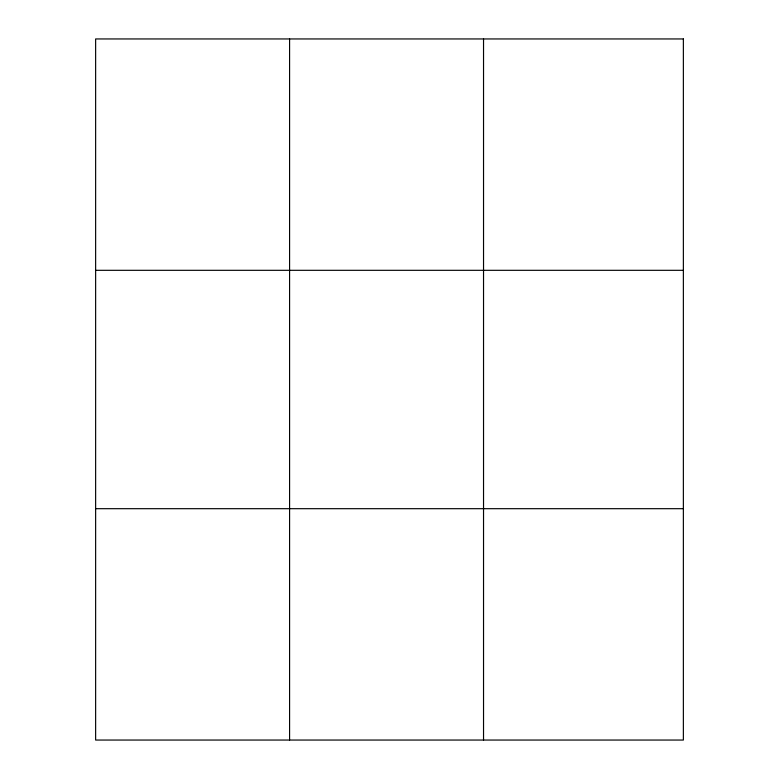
<?xml version="1.0" encoding="UTF-8"?>
<svg xmlns="http://www.w3.org/2000/svg" width="779" height="779" viewBox="0 0 779 779"><rect width="100%" height="100%" fill="white"/><g stroke="black" fill="none" stroke-linecap="round" stroke-linejoin="round"><path stroke-width="1.17" d="M289.584 740.05L289.584 38.95M483.535 740.05L483.535 38.95M95.632 270.313L683.368 270.313M95.632 508.687L683.368 508.687M683.368 38.95L683.368 740.05L95.632 740.05L95.632 38.95L683.368 38.95"/></g></svg>
